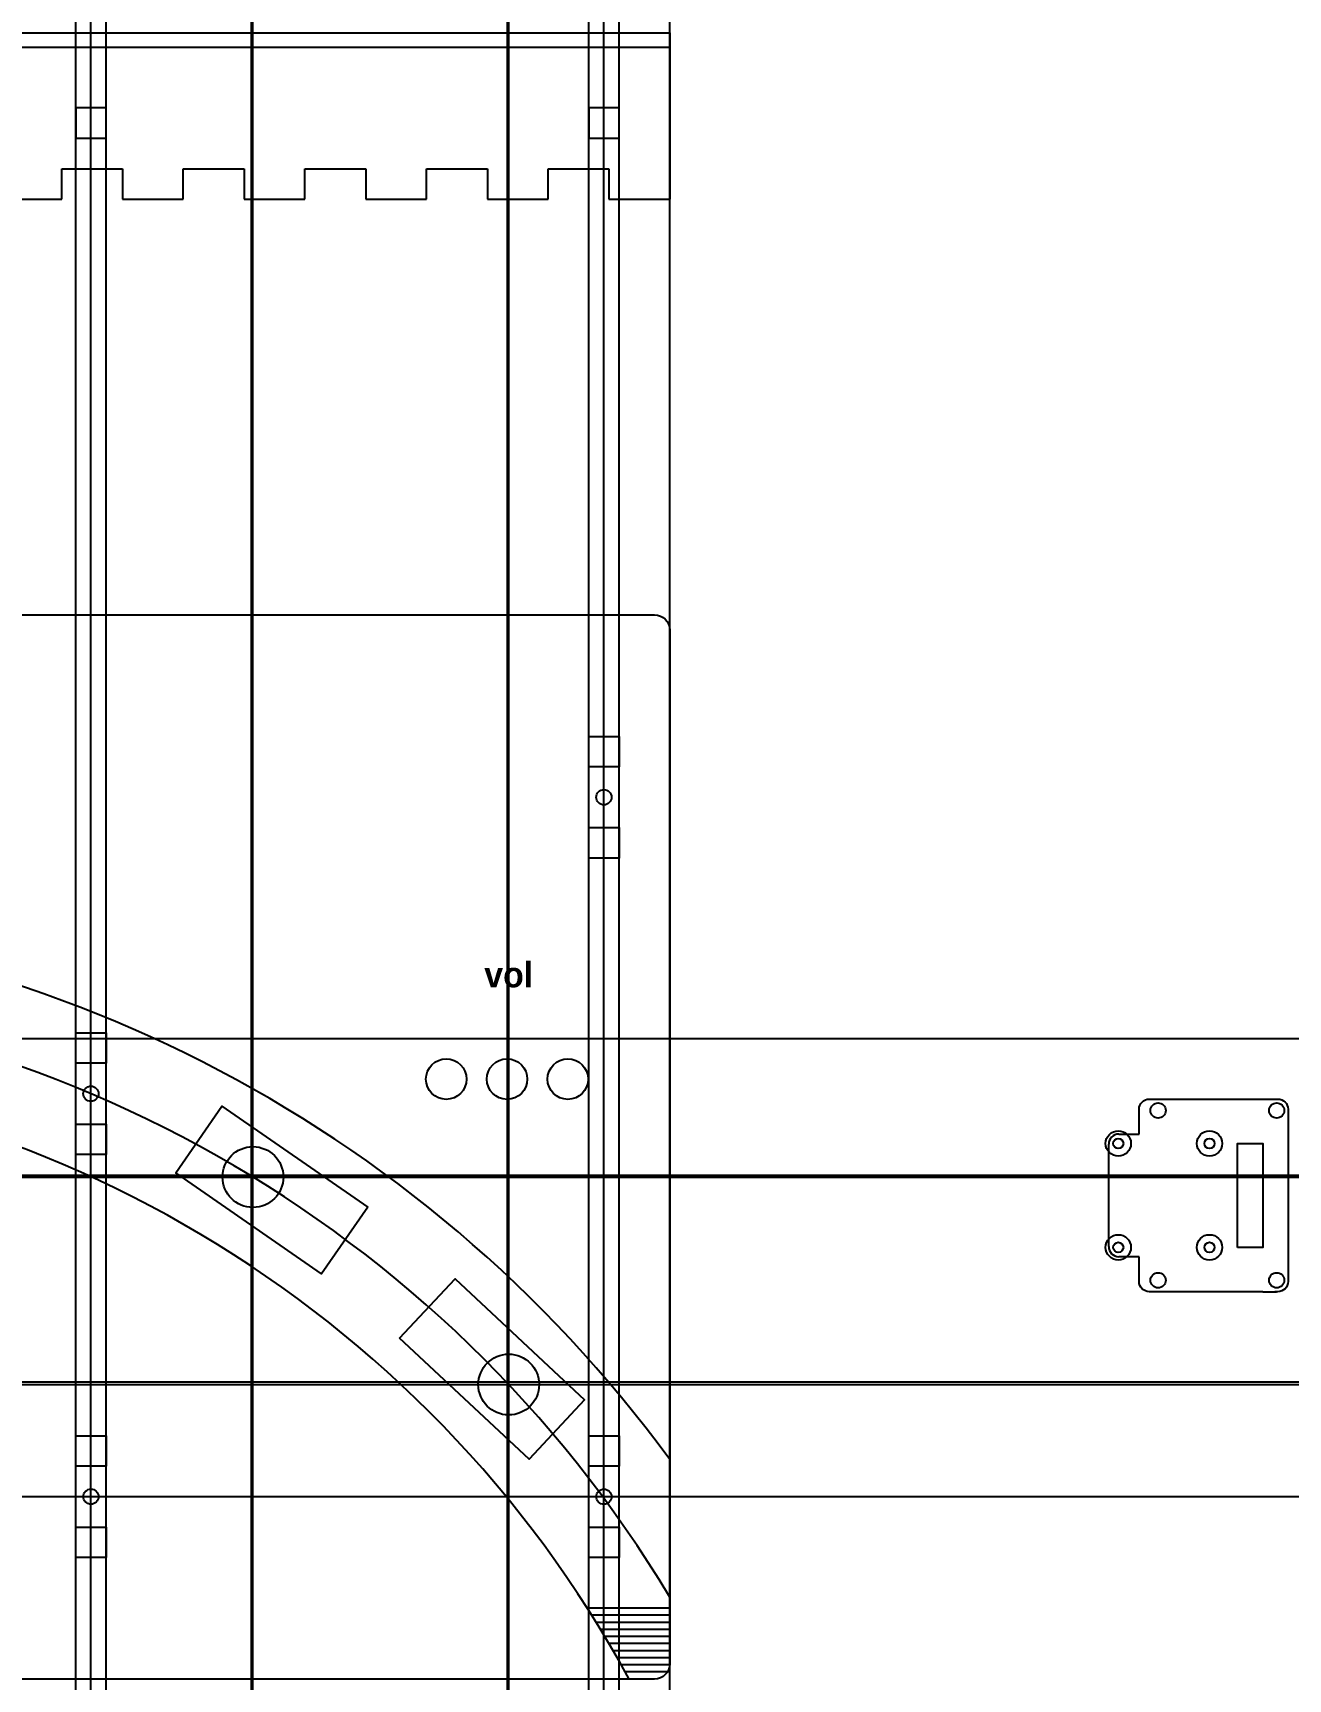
# Model space of a CAD drawing. Header units: millimetres. Extents: x -118 to 978, y -2247 to 617.
# Drawn here: x 729.8 to 977.5, y -39.6 to 285.2 of the extents above; entities that cross this region are included whole.
import ezdxf
from ezdxf.enums import TextEntityAlignment as Align

# ---------------------------------------------------------------- set-up
doc = ezdxf.new("R2010")
doc.units = ezdxf.units.MM
doc.layers.add('Holes', color=1, linetype='Continuous', plot=False)
doc.layers.add('TabGuides', color=3, linetype='Continuous')
doc.layers.add('text', color=5, linetype='Continuous')
doc.styles.get("Standard").update_dxf_attribs({"font": 'FreeSansBold.ttf'})

# ---------------------------------------------------------------- blocks, each defined once
blk = doc.blocks.new('footswitch')
blk.add_lwpolyline([(-22, -8), (-22, 8), (13, 8), (13, -8)], close=True)
blk.add_circle((0, 0), 6)
blk = doc.blocks.new('Square hole unit')
for points in [[(-3, 6), (-3, 12), (3, 12), (3, 6)], [(-3, -12), (-3, -6), (3, -6), (3, -12)]]:
    blk.add_lwpolyline(points, close=True)
blk.add_circle((0, 0), 1.5)
blk = doc.blocks.new('SD Support')
for p, q in [((24.4, 31.1), (27.1, 31.1)), ((-4, 24.2), (0, 24.2)), ((-6, 2), (-6, 22.2)), ((-6, 2), (-6, 22.2)), ((0, 0), (-4, 0)), ((24.4, -6.9), (27.1, -6.9))]:
    blk.add_line(p, q)
for points in [[(0, 24.2), (0, 29.1, -0.414214), (2, 31.1), (24.4, 31.1)], [(26.8, 31.1), (27.4, 31.1, -0.414214), (29.4, 29.1), (29.4, -4.9, -0.414214), (27.4, -6.9), (26.8, -6.9)], [(24.4, -6.9), (2, -6.9, -0.414214), (0, -4.9), (0, 0)]]:
    blk.add_lwpolyline(points, format="xyb")
for centre, start, end in [((-4, 22.2), 90, 180), ((-4, 2), 180, 270)]:
    blk.add_arc(centre, 2, start, end)
at = {"layer": 'Holes'}
blk.add_lwpolyline([(19.4, 1.85), (19.4, 22.35), (24.4, 22.35), (24.4, 1.85)], close=True, dxfattribs=at)
for centre, radius in [((3.75, 28.85), 1.5), ((27.15, 28.85), 1.5), ((-4.1, 22.35), 1), ((13.9, 22.35), 1), ((-4.1, 1.85), 1), ((13.9, 1.85), 1), ((3.75, -4.65), 1.5), ((27.15, -4.65), 1.5)]:
    blk.add_circle(centre, radius, dxfattribs=at)
at = {"layer": 'TabGuides'}
for centre in [(-4.1, 22.35), (13.9, 22.35), (-4.1, 1.85), (13.9, 1.85)]:
    blk.add_circle(centre, 2.5, dxfattribs=at)
blk = doc.blocks.new('Front Panel')
for p, q in [((211.5, 0), (420, 0)), ((211.5, 0), (420, 0)), ((211.5, 0), (420, 0)), ((211.5, 0), (420, 0)), ((211.5, 0), (420, 0)), ((211.5, 0), (420, 0)), ((211.5, 0), (420, 0)), ((211.5, 0), (420, 0)), ((211.5, 0), (420, 0)), ((211.5, 0), (420, 0)), ((211.5, 0), (420, 0)), ((211.5, 0), (420, 0)), ((211.5, 0), (420, 0)), ((211.5, 0), (420, 0)), ((211.5, 0), (420, 0)), ((211.5, 0), (420, 0)), ((211.5, 0), (420, 0)), ((211.5, 0), (420, 0)), ((211.5, 0), (420, 0)), ((211.5, 0), (420, 0)), ((211.5, 0), (420, 0)), ((211.5, 0), (420, 0)), ((211.5, 0), (420, 0)), ((211.5, 0), (420, 0)), ((211.5, 0), (420, 0)), ((211.5, 0), (420, 0)), ((211.5, 0), (420, 0)), ((211.5, 0), (420, 0)), ((211.5, 0), (420, 0)), ((211.5, 0), (420, 0)), ((420, 0), (420, -32.798)), ((420, 0), (420, -32.798)), ((420, 0), (420, -32.798)), ((420, 0), (420, -32.798)), ((420, 0), (420, -32.798)), ((420, 0), (420, -32.798)), ((420, 0), (420, -32.798)), ((420, 0), (420, -32.798)), ((300, -32.798), (300, -26.798)), ((300, -26.798), (312, -26.798)), ((300, -32.798), (300, -26.798)), ((300, -26.798), (312, -26.798)), ((300, -32.798), (300, -26.798)), ((300, -26.798), (312, -26.798)), ((300, -32.798), (300, -26.798)), ((300, -26.798), (312, -26.798)), ((300, -32.798), (300, -26.798)), ((300, -26.798), (312, -26.798)), ((300, -32.798), (300, -26.798)), ((300, -26.798), (312, -26.798)), ((300, -32.798), (300, -26.798)), ((300, -26.798), (312, -26.798)), ((300, -32.798), (300, -26.798)), ((300, -26.798), (312, -26.798)), ((300, -32.798), (300, -26.798)), ((300, -26.798), (312, -26.798)), ((300, -32.798), (300, -26.798)), ((300, -26.798), (312, -26.798)), ((300, -32.798), (300, -26.798)), ((300, -26.798), (312, -26.798)), ((300, -32.798), (300, -26.798)), ((300, -26.798), (312, -26.798)), ((300, -32.798), (300, -26.798)), ((300, -26.798), (312, -26.798)), ((300, -32.798), (300, -26.798)), ((300, -26.798), (312, -26.798)), ((300, -32.798), (300, -26.798)), ((300, -26.798), (312, -26.798)), ((300, -32.798), (300, -26.798)), ((300, -26.798), (312, -26.798)), ((300, -32.798), (300, -26.798)), ((300, -26.798), (312, -26.798)), ((300, -32.798), (300, -26.798)), ((300, -26.798), (312, -26.798)), ((300, -32.798), (300, -26.798)), ((300, -26.798), (312, -26.798)), ((300, -32.798), (300, -26.798)), ((300, -26.798), (312, -26.798)), ((300, -32.798), (300, -26.798)), ((300, -26.798), (312, -26.798)), ((300, -32.798), (300, -26.798)), ((300, -26.798), (312, -26.798)), ((300, -32.798), (300, -26.798)), ((300, -26.798), (312, -26.798)), ((300, -32.798), (300, -26.798)), ((300, -26.798), (312, -26.798)), ((300, -32.798), (300, -26.798)), ((300, -26.798), (312, -26.798)), ((300, -32.798), (300, -26.798)), ((300, -26.798), (312, -26.798)), ((300, -32.798), (300, -26.798)), ((300, -26.798), (312, -26.798)), ((300, -32.798), (300, -26.798)), ((300, -26.798), (312, -26.798)), ((300, -32.798), (300, -26.798)), ((300, -26.798), (312, -26.798)), ((300, -32.798), (300, -26.798)), ((300, -26.798), (312, -26.798)), ((312, -26.798), (312, -32.798)), ((312, -26.798), (312, -32.798)), ((312, -26.798), (312, -32.798)), ((312, -26.798), (312, -32.798)), ((312, -26.798), (312, -32.798)), ((312, -26.798), (312, -32.798)), ((312, -26.798), (312, -32.798)), ((312, -26.798), (312, -32.798)), ((312, -26.798), (312, -32.798)), ((312, -26.798), (312, -32.798)), ((312, -26.798), (312, -32.798)), ((312, -26.798), (312, -32.798)), ((312, -26.798), (312, -32.798)), ((312, -26.798), (312, -32.798)), ((312, -26.798), (312, -32.798)), ((312, -26.798), (312, -32.798)), ((312, -26.798), (312, -32.798)), ((312, -26.798), (312, -32.798)), ((312, -26.798), (312, -32.798)), ((312, -26.798), (312, -32.798)), ((312, -26.798), (312, -32.798)), ((312, -26.798), (312, -32.798)), ((312, -26.798), (312, -32.798)), ((312, -26.798), (312, -32.798)), ((312, -26.798), (312, -32.798)), ((312, -26.798), (312, -32.798)), ((312, -26.798), (312, -32.798)), ((312, -26.798), (312, -32.798)), ((312, -26.798), (312, -32.798)), ((312, -26.798), (312, -32.798)), ((324, -32.798), (324, -26.798)), ((324, -26.798), (336, -26.798)), ((324, -32.798), (324, -26.798)), ((324, -26.798), (336, -26.798)), ((324, -32.798), (324, -26.798)), ((324, -26.798), (336, -26.798)), ((324, -32.798), (324, -26.798)), ((324, -26.798), (336, -26.798)), ((324, -32.798), (324, -26.798)), ((324, -26.798), (336, -26.798)), ((324, -32.798), (324, -26.798)), ((324, -26.798), (336, -26.798)), ((324, -32.798), (324, -26.798)), ((324, -26.798), (336, -26.798)), ((324, -32.798), (324, -26.798)), ((324, -26.798), (336, -26.798)), ((324, -32.798), (324, -26.798)), ((324, -26.798), (336, -26.798)), ((324, -32.798), (324, -26.798)), ((324, -26.798), (336, -26.798)), ((324, -32.798), (324, -26.798)), ((324, -26.798), (336, -26.798)), ((324, -32.798), (324, -26.798)), ((324, -26.798), (336, -26.798)), ((324, -32.798), (324, -26.798)), ((324, -26.798), (336, -26.798)), ((324, -32.798), (324, -26.798)), ((324, -26.798), (336, -26.798)), ((324, -32.798), (324, -26.798)), ((324, -26.798), (336, -26.798)), ((324, -32.798), (324, -26.798)), ((324, -26.798), (336, -26.798)), ((324, -32.798), (324, -26.798)), ((324, -26.798), (336, -26.798)), ((324, -32.798), (324, -26.798)), ((324, -26.798), (336, -26.798)), ((324, -32.798), (324, -26.798)), ((324, -26.798), (336, -26.798)), ((324, -32.798), (324, -26.798)), ((324, -26.798), (336, -26.798)), ((324, -32.798), (324, -26.798)), ((324, -26.798), (336, -26.798)), ((324, -32.798), (324, -26.798)), ((324, -26.798), (336, -26.798)), ((324, -32.798), (324, -26.798)), ((324, -26.798), (336, -26.798)), ((324, -32.798), (324, -26.798)), ((324, -26.798), (336, -26.798)), ((324, -32.798), (324, -26.798)), ((324, -26.798), (336, -26.798)), ((324, -32.798), (324, -26.798)), ((324, -26.798), (336, -26.798)), ((324, -32.798), (324, -26.798)), ((324, -26.798), (336, -26.798)), ((324, -32.798), (324, -26.798)), ((324, -26.798), (336, -26.798)), ((324, -32.798), (324, -26.798)), ((324, -26.798), (336, -26.798)), ((324, -32.798), (324, -26.798)), ((324, -26.798), (336, -26.798)), ((336, -26.798), (336, -32.798)), ((336, -26.798), (336, -32.798)), ((336, -26.798), (336, -32.798)), ((336, -26.798), (336, -32.798)), ((336, -26.798), (336, -32.798)), ((336, -26.798), (336, -32.798)), ((336, -26.798), (336, -32.798)), ((336, -26.798), (336, -32.798)), ((336, -26.798), (336, -32.798)), ((336, -26.798), (336, -32.798)), ((336, -26.798), (336, -32.798)), ((336, -26.798), (336, -32.798)), ((336, -26.798), (336, -32.798)), ((336, -26.798), (336, -32.798)), ((336, -26.798), (336, -32.798)), ((336, -26.798), (336, -32.798)), ((336, -26.798), (336, -32.798)), ((336, -26.798), (336, -32.798)), ((336, -26.798), (336, -32.798)), ((336, -26.798), (336, -32.798)), ((336, -26.798), (336, -32.798)), ((336, -26.798), (336, -32.798)), ((336, -26.798), (336, -32.798)), ((336, -26.798), (336, -32.798)), ((336, -26.798), (336, -32.798)), ((336, -26.798), (336, -32.798)), ((336, -26.798), (336, -32.798)), ((336, -26.798), (336, -32.798)), ((336, -26.798), (336, -32.798)), ((336, -26.798), (336, -32.798)), ((348, -32.798), (348, -26.798)), ((348, -26.798), (360, -26.798)), ((348, -32.798), (348, -26.798)), ((348, -26.798), (360, -26.798)), ((348, -32.798), (348, -26.798)), ((348, -26.798), (360, -26.798)), ((348, -32.798), (348, -26.798)), ((348, -26.798), (360, -26.798)), ((348, -32.798), (348, -26.798)), ((348, -26.798), (360, -26.798)), ((348, -32.798), (348, -26.798)), ((348, -26.798), (360, -26.798)), ((348, -32.798), (348, -26.798)), ((348, -26.798), (360, -26.798)), ((348, -32.798), (348, -26.798)), ((348, -26.798), (360, -26.798)), ((348, -32.798), (348, -26.798)), ((348, -26.798), (360, -26.798)), ((348, -32.798), (348, -26.798)), ((348, -26.798), (360, -26.798)), ((348, -32.798), (348, -26.798)), ((348, -26.798), (360, -26.798)), ((348, -32.798), (348, -26.798)), ((348, -26.798), (360, -26.798)), ((348, -32.798), (348, -26.798)), ((348, -26.798), (360, -26.798)), ((348, -32.798), (348, -26.798)), ((348, -26.798), (360, -26.798)), ((348, -32.798), (348, -26.798)), ((348, -26.798), (360, -26.798)), ((348, -32.798), (348, -26.798)), ((348, -26.798), (360, -26.798)), ((348, -32.798), (348, -26.798)), ((348, -26.798), (360, -26.798)), ((348, -32.798), (348, -26.798)), ((348, -26.798), (360, -26.798)), ((348, -32.798), (348, -26.798)), ((348, -26.798), (360, -26.798)), ((348, -32.798), (348, -26.798)), ((348, -26.798), (360, -26.798)), ((348, -32.798), (348, -26.798)), ((348, -26.798), (360, -26.798)), ((348, -32.798), (348, -26.798)), ((348, -26.798), (360, -26.798)), ((348, -32.798), (348, -26.798)), ((348, -26.798), (360, -26.798)), ((348, -32.798), (348, -26.798)), ((348, -26.798), (360, -26.798)), ((348, -32.798), (348, -26.798)), ((348, -26.798), (360, -26.798)), ((348, -32.798), (348, -26.798)), ((348, -26.798), (360, -26.798)), ((348, -32.798), (348, -26.798)), ((348, -26.798), (360, -26.798)), ((348, -32.798), (348, -26.798)), ((348, -26.798), (360, -26.798)), ((348, -32.798), (348, -26.798)), ((348, -26.798), (360, -26.798)), ((348, -32.798), (348, -26.798)), ((348, -26.798), (360, -26.798)), ((360, -26.798), (360, -32.798)), ((360, -26.798), (360, -32.798)), ((360, -26.798), (360, -32.798)), ((360, -26.798), (360, -32.798)), ((360, -26.798), (360, -32.798)), ((360, -26.798), (360, -32.798)), ((360, -26.798), (360, -32.798)), ((360, -26.798), (360, -32.798)), ((360, -26.798), (360, -32.798)), ((360, -26.798), (360, -32.798)), ((360, -26.798), (360, -32.798)), ((360, -26.798), (360, -32.798)), ((360, -26.798), (360, -32.798)), ((360, -26.798), (360, -32.798)), ((360, -26.798), (360, -32.798)), ((360, -26.798), (360, -32.798)), ((360, -26.798), (360, -32.798)), ((360, -26.798), (360, -32.798)), ((360, -26.798), (360, -32.798)), ((360, -26.798), (360, -32.798)), ((360, -26.798), (360, -32.798)), ((360, -26.798), (360, -32.798)), ((360, -26.798), (360, -32.798)), ((360, -26.798), (360, -32.798)), ((360, -26.798), (360, -32.798)), ((360, -26.798), (360, -32.798)), ((360, -26.798), (360, -32.798)), ((360, -26.798), (360, -32.798)), ((360, -26.798), (360, -32.798)), ((360, -26.798), (360, -32.798)), ((372, -32.798), (372, -26.798)), ((372, -26.798), (384, -26.798)), ((372, -32.798), (372, -26.798)), ((372, -26.798), (384, -26.798)), ((372, -32.798), (372, -26.798)), ((372, -26.798), (384, -26.798)), ((372, -32.798), (372, -26.798)), ((372, -26.798), (384, -26.798)), ((372, -32.798), (372, -26.798)), ((372, -26.798), (384, -26.798)), ((372, -32.798), (372, -26.798)), ((372, -26.798), (384, -26.798)), ((372, -32.798), (372, -26.798)), ((372, -26.798), (384, -26.798)), ((372, -32.798), (372, -26.798)), ((372, -26.798), (384, -26.798)), ((372, -32.798), (372, -26.798)), ((372, -26.798), (384, -26.798)), ((372, -32.798), (372, -26.798)), ((372, -26.798), (384, -26.798)), ((372, -32.798), (372, -26.798)), ((372, -26.798), (384, -26.798)), ((372, -32.798), (372, -26.798)), ((372, -26.798), (384, -26.798)), ((372, -32.798), (372, -26.798)), ((372, -26.798), (384, -26.798)), ((372, -32.798), (372, -26.798)), ((372, -26.798), (384, -26.798)), ((372, -32.798), (372, -26.798)), ((372, -26.798), (384, -26.798)), ((372, -32.798), (372, -26.798)), ((372, -26.798), (384, -26.798)), ((372, -32.798), (372, -26.798)), ((372, -26.798), (384, -26.798)), ((372, -32.798), (372, -26.798)), ((372, -26.798), (384, -26.798)), ((372, -32.798), (372, -26.798)), ((372, -26.798), (384, -26.798)), ((372, -32.798), (372, -26.798)), ((372, -26.798), (384, -26.798)), ((372, -32.798), (372, -26.798)), ((372, -26.798), (384, -26.798)), ((372, -32.798), (372, -26.798)), ((372, -26.798), (384, -26.798)), ((372, -32.798), (372, -26.798)), ((372, -26.798), (384, -26.798)), ((372, -32.798), (372, -26.798)), ((372, -26.798), (384, -26.798)), ((372, -32.798), (372, -26.798)), ((372, -26.798), (384, -26.798)), ((372, -32.798), (372, -26.798)), ((372, -26.798), (384, -26.798)), ((372, -32.798), (372, -26.798)), ((372, -26.798), (384, -26.798)), ((372, -32.798), (372, -26.798)), ((372, -26.798), (384, -26.798)), ((372, -32.798), (372, -26.798)), ((372, -26.798), (384, -26.798)), ((372, -32.798), (372, -26.798)), ((372, -26.798), (384, -26.798)), ((384, -26.798), (384, -32.798)), ((384, -26.798), (384, -32.798)), ((384, -26.798), (384, -32.798)), ((384, -26.798), (384, -32.798)), ((384, -26.798), (384, -32.798)), ((384, -26.798), (384, -32.798)), ((384, -26.798), (384, -32.798)), ((384, -26.798), (384, -32.798)), ((384, -26.798), (384, -32.798)), ((384, -26.798), (384, -32.798)), ((384, -26.798), (384, -32.798)), ((384, -26.798), (384, -32.798)), ((384, -26.798), (384, -32.798)), ((384, -26.798), (384, -32.798)), ((384, -26.798), (384, -32.798)), ((384, -26.798), (384, -32.798)), ((384, -26.798), (384, -32.798)), ((384, -26.798), (384, -32.798)), ((384, -26.798), (384, -32.798)), ((384, -26.798), (384, -32.798)), ((384, -26.798), (384, -32.798)), ((384, -26.798), (384, -32.798)), ((384, -26.798), (384, -32.798)), ((384, -26.798), (384, -32.798)), ((384, -26.798), (384, -32.798)), ((384, -26.798), (384, -32.798)), ((384, -26.798), (384, -32.798)), ((384, -26.798), (384, -32.798)), ((384, -26.798), (384, -32.798)), ((384, -26.798), (384, -32.798)), ((396, -32.798), (396, -26.798)), ((396, -26.798), (408, -26.798)), ((396, -32.798), (396, -26.798)), ((396, -26.798), (408, -26.798)), ((396, -32.798), (396, -26.798)), ((396, -26.798), (408, -26.798)), ((396, -32.798), (396, -26.798)), ((396, -26.798), (408, -26.798)), ((396, -32.798), (396, -26.798)), ((396, -26.798), (408, -26.798)), ((396, -32.798), (396, -26.798)), ((396, -26.798), (408, -26.798)), ((396, -32.798), (396, -26.798)), ((396, -26.798), (408, -26.798)), ((396, -32.798), (396, -26.798)), ((396, -26.798), (408, -26.798)), ((396, -32.798), (396, -26.798)), ((396, -26.798), (408, -26.798)), ((396, -32.798), (396, -26.798)), ((396, -26.798), (408, -26.798)), ((396, -32.798), (396, -26.798)), ((396, -26.798), (408, -26.798)), ((396, -32.798), (396, -26.798)), ((396, -26.798), (408, -26.798)), ((396, -32.798), (396, -26.798)), ((396, -26.798), (408, -26.798)), ((396, -32.798), (396, -26.798)), ((396, -26.798), (408, -26.798)), ((396, -32.798), (396, -26.798)), ((396, -26.798), (408, -26.798)), ((396, -32.798), (396, -26.798)), ((396, -26.798), (408, -26.798)), ((396, -32.798), (396, -26.798)), ((396, -26.798), (408, -26.798)), ((396, -32.798), (396, -26.798)), ((396, -26.798), (408, -26.798)), ((396, -32.798), (396, -26.798)), ((396, -26.798), (408, -26.798)), ((396, -32.798), (396, -26.798)), ((396, -26.798), (408, -26.798)), ((396, -32.798), (396, -26.798)), ((396, -26.798), (408, -26.798)), ((396, -32.798), (396, -26.798)), ((396, -26.798), (408, -26.798)), ((396, -32.798), (396, -26.798)), ((396, -26.798), (408, -26.798)), ((396, -32.798), (396, -26.798)), ((396, -26.798), (408, -26.798)), ((396, -32.798), (396, -26.798)), ((396, -26.798), (408, -26.798)), ((396, -32.798), (396, -26.798)), ((396, -26.798), (408, -26.798)), ((396, -32.798), (396, -26.798)), ((396, -26.798), (408, -26.798)), ((396, -32.798), (396, -26.798)), ((396, -26.798), (408, -26.798)), ((396, -32.798), (396, -26.798)), ((396, -26.798), (408, -26.798)), ((396, -32.798), (396, -26.798)), ((396, -26.798), (408, -26.798)), ((408, -26.798), (408, -32.798)), ((408, -26.798), (408, -32.798)), ((408, -26.798), (408, -32.798)), ((408, -26.798), (408, -32.798)), ((408, -26.798), (408, -32.798)), ((408, -26.798), (408, -32.798)), ((408, -26.798), (408, -32.798)), ((408, -26.798), (408, -32.798)), ((408, -26.798), (408, -32.798)), ((408, -26.798), (408, -32.798)), ((408, -26.798), (408, -32.798)), ((408, -26.798), (408, -32.798)), ((408, -26.798), (408, -32.798)), ((408, -26.798), (408, -32.798)), ((408, -26.798), (408, -32.798)), ((408, -26.798), (408, -32.798)), ((408, -26.798), (408, -32.798)), ((408, -26.798), (408, -32.798)), ((408, -26.798), (408, -32.798)), ((408, -26.798), (408, -32.798)), ((408, -26.798), (408, -32.798)), ((408, -26.798), (408, -32.798)), ((408, -26.798), (408, -32.798)), ((408, -26.798), (408, -32.798)), ((408, -26.798), (408, -32.798)), ((408, -26.798), (408, -32.798)), ((408, -26.798), (408, -32.798)), ((408, -26.798), (408, -32.798)), ((408, -26.798), (408, -32.798)), ((408, -26.798), (408, -32.798)), ((288, -32.798), (300, -32.798)), ((288, -32.798), (300, -32.798)), ((288, -32.798), (300, -32.798)), ((288, -32.798), (300, -32.798)), ((288, -32.798), (300, -32.798)), ((288, -32.798), (300, -32.798)), ((288, -32.798), (300, -32.798)), ((288, -32.798), (300, -32.798)), ((288, -32.798), (300, -32.798)), ((288, -32.798), (300, -32.798)), ((288, -32.798), (300, -32.798)), ((288, -32.798), (300, -32.798)), ((288, -32.798), (300, -32.798)), ((288, -32.798), (300, -32.798)), ((288, -32.798), (300, -32.798)), ((288, -32.798), (300, -32.798)), ((288, -32.798), (300, -32.798)), ((288, -32.798), (300, -32.798)), ((288, -32.798), (300, -32.798)), ((288, -32.798), (300, -32.798)), ((288, -32.798), (300, -32.798)), ((288, -32.798), (300, -32.798)), ((288, -32.798), (300, -32.798)), ((288, -32.798), (300, -32.798)), ((288, -32.798), (300, -32.798)), ((288, -32.798), (300, -32.798)), ((288, -32.798), (300, -32.798)), ((288, -32.798), (300, -32.798)), ((288, -32.798), (300, -32.798)), ((288, -32.798), (300, -32.798)), ((312, -32.798), (324, -32.798)), ((312, -32.798), (324, -32.798)), ((312, -32.798), (324, -32.798)), ((312, -32.798), (324, -32.798)), ((312, -32.798), (324, -32.798)), ((312, -32.798), (324, -32.798)), ((312, -32.798), (324, -32.798)), ((312, -32.798), (324, -32.798)), ((312, -32.798), (324, -32.798)), ((312, -32.798), (324, -32.798)), ((312, -32.798), (324, -32.798)), ((312, -32.798), (324, -32.798)), ((312, -32.798), (324, -32.798)), ((312, -32.798), (324, -32.798)), ((312, -32.798), (324, -32.798)), ((312, -32.798), (324, -32.798)), ((312, -32.798), (324, -32.798)), ((312, -32.798), (324, -32.798)), ((312, -32.798), (324, -32.798)), ((312, -32.798), (324, -32.798)), ((312, -32.798), (324, -32.798)), ((312, -32.798), (324, -32.798)), ((312, -32.798), (324, -32.798)), ((312, -32.798), (324, -32.798)), ((312, -32.798), (324, -32.798)), ((312, -32.798), (324, -32.798)), ((312, -32.798), (324, -32.798)), ((312, -32.798), (324, -32.798)), ((312, -32.798), (324, -32.798)), ((312, -32.798), (324, -32.798)), ((336, -32.798), (348, -32.798)), ((336, -32.798), (348, -32.798)), ((336, -32.798), (348, -32.798)), ((336, -32.798), (348, -32.798)), ((336, -32.798), (348, -32.798)), ((336, -32.798), (348, -32.798)), ((336, -32.798), (348, -32.798)), ((336, -32.798), (348, -32.798)), ((336, -32.798), (348, -32.798)), ((336, -32.798), (348, -32.798)), ((336, -32.798), (348, -32.798)), ((336, -32.798), (348, -32.798)), ((336, -32.798), (348, -32.798)), ((336, -32.798), (348, -32.798)), ((336, -32.798), (348, -32.798)), ((336, -32.798), (348, -32.798)), ((336, -32.798), (348, -32.798)), ((336, -32.798), (348, -32.798)), ((336, -32.798), (348, -32.798)), ((336, -32.798), (348, -32.798)), ((336, -32.798), (348, -32.798)), ((336, -32.798), (348, -32.798)), ((336, -32.798), (348, -32.798)), ((336, -32.798), (348, -32.798)), ((336, -32.798), (348, -32.798)), ((336, -32.798), (348, -32.798)), ((336, -32.798), (348, -32.798)), ((336, -32.798), (348, -32.798)), ((336, -32.798), (348, -32.798)), ((336, -32.798), (348, -32.798)), ((360, -32.798), (372, -32.798)), ((360, -32.798), (372, -32.798)), ((360, -32.798), (372, -32.798)), ((360, -32.798), (372, -32.798)), ((360, -32.798), (372, -32.798)), ((360, -32.798), (372, -32.798)), ((360, -32.798), (372, -32.798)), ((360, -32.798), (372, -32.798)), ((360, -32.798), (372, -32.798)), ((360, -32.798), (372, -32.798)), ((360, -32.798), (372, -32.798)), ((360, -32.798), (372, -32.798)), ((360, -32.798), (372, -32.798)), ((360, -32.798), (372, -32.798)), ((360, -32.798), (372, -32.798)), ((360, -32.798), (372, -32.798)), ((360, -32.798), (372, -32.798)), ((360, -32.798), (372, -32.798)), ((360, -32.798), (372, -32.798)), ((360, -32.798), (372, -32.798)), ((360, -32.798), (372, -32.798)), ((360, -32.798), (372, -32.798)), ((360, -32.798), (372, -32.798)), ((360, -32.798), (372, -32.798)), ((360, -32.798), (372, -32.798)), ((360, -32.798), (372, -32.798)), ((360, -32.798), (372, -32.798)), ((360, -32.798), (372, -32.798)), ((360, -32.798), (372, -32.798)), ((360, -32.798), (372, -32.798)), ((384, -32.798), (396, -32.798)), ((384, -32.798), (396, -32.798)), ((384, -32.798), (396, -32.798)), ((384, -32.798), (396, -32.798)), ((384, -32.798), (396, -32.798)), ((384, -32.798), (396, -32.798)), ((384, -32.798), (396, -32.798)), ((384, -32.798), (396, -32.798)), ((384, -32.798), (396, -32.798)), ((384, -32.798), (396, -32.798)), ((384, -32.798), (396, -32.798)), ((384, -32.798), (396, -32.798)), ((384, -32.798), (396, -32.798)), ((384, -32.798), (396, -32.798)), ((384, -32.798), (396, -32.798)), ((384, -32.798), (396, -32.798)), ((384, -32.798), (396, -32.798)), ((384, -32.798), (396, -32.798)), ((384, -32.798), (396, -32.798)), ((384, -32.798), (396, -32.798)), ((384, -32.798), (396, -32.798)), ((384, -32.798), (396, -32.798)), ((384, -32.798), (396, -32.798)), ((384, -32.798), (396, -32.798)), ((384, -32.798), (396, -32.798)), ((384, -32.798), (396, -32.798)), ((384, -32.798), (396, -32.798)), ((384, -32.798), (396, -32.798)), ((384, -32.798), (396, -32.798)), ((384, -32.798), (396, -32.798)), ((408, -32.798), (420, -32.798)), ((408, -32.798), (420, -32.798)), ((408, -32.798), (420, -32.798)), ((408, -32.798), (420, -32.798)), ((408, -32.798), (420, -32.798)), ((408, -32.798), (420, -32.798)), ((408, -32.798), (420, -32.798)), ((408, -32.798), (420, -32.798)), ((408, -32.798), (420, -32.798)), ((408, -32.798), (420, -32.798)), ((408, -32.798), (420, -32.798)), ((408, -32.798), (420, -32.798)), ((408, -32.798), (420, -32.798)), ((408, -32.798), (420, -32.798)), ((408, -32.798), (420, -32.798)), ((408, -32.798), (420, -32.798)), ((408, -32.798), (420, -32.798)), ((408, -32.798), (420, -32.798)), ((408, -32.798), (420, -32.798)), ((408, -32.798), (420, -32.798)), ((408, -32.798), (420, -32.798)), ((408, -32.798), (420, -32.798)), ((408, -32.798), (420, -32.798)), ((408, -32.798), (420, -32.798)), ((408, -32.798), (420, -32.798)), ((408, -32.798), (420, -32.798)), ((408, -32.798), (420, -32.798)), ((408, -32.798), (420, -32.798)), ((408, -32.798), (420, -32.798)), ((408, -32.798), (420, -32.798))]:
    blk.add_line(p, q)
at = {"layer": 'Holes'}
for points in [[(308.7714, -20.798), (308.7714, -14.798), (302.7714, -14.798), (302.7714, -20.798)], [(410, -20.798), (410, -14.798), (404, -14.798), (404, -20.798)]]:
    blk.add_lwpolyline(points, close=True, dxfattribs=at)
at = {"layer": 'text'}
blk.add_line((0, -2.798), (420, -2.798), dxfattribs=at)
blk.add_line((0, -2.798), (420, -2.798), dxfattribs=at)
blk.add_line((0, -2.798), (420, -2.798), dxfattribs=at)
blk.add_line((0, -2.798), (420, -2.798), dxfattribs=at)
blk.add_line((0, -2.798), (420, -2.798), dxfattribs=at)
blk.add_line((0, -2.798), (420, -2.798), dxfattribs=at)
blk.add_line((0, -2.798), (420, -2.798), dxfattribs=at)
blk.add_line((0, -2.798), (420, -2.798), dxfattribs=at)
blk.add_line((0, -2.798), (420, -2.798), dxfattribs=at)
blk.add_line((0, -2.798), (420, -2.798), dxfattribs=at)
blk.add_line((0, -2.798), (420, -2.798), dxfattribs=at)
blk.add_line((0, -2.798), (420, -2.798), dxfattribs=at)
blk.add_line((0, -2.798), (420, -2.798), dxfattribs=at)
blk.add_line((0, -2.798), (420, -2.798), dxfattribs=at)
blk.add_line((0, -2.798), (420, -2.798), dxfattribs=at)
blk.add_line((0, -2.798), (420, -2.798), dxfattribs=at)
blk.add_line((0, -2.798), (420, -2.798), dxfattribs=at)
blk.add_line((0, -2.798), (420, -2.798), dxfattribs=at)
blk.add_line((0, -2.798), (420, -2.798), dxfattribs=at)
blk.add_line((0, -2.798), (420, -2.798), dxfattribs=at)
blk.add_line((0, -2.798), (420, -2.798), dxfattribs=at)
blk.add_line((0, -2.798), (420, -2.798), dxfattribs=at)
blk.add_line((0, -2.798), (420, -2.798), dxfattribs=at)
blk.add_line((0, -2.798), (420, -2.798), dxfattribs=at)
blk.add_line((0, -2.798), (420, -2.798), dxfattribs=at)
blk.add_line((0, -2.798), (420, -2.798), dxfattribs=at)
blk.add_line((0, -2.798), (420, -2.798), dxfattribs=at)
blk.add_line((0, -2.798), (420, -2.798), dxfattribs=at)
blk.add_line((0, -2.798), (420, -2.798), dxfattribs=at)
blk.add_line((0, -2.798), (420, -2.798), dxfattribs=at)

msp = doc.modelspace()

# ---------------------------------------------------------------- linework, layer by layer
for p, q in [((855.5074, -25.6503), (839.2249, -25.6503)), ((855.5074, -27.0493), (840.1132, -27.0493)), ((855.5074, -28.4483), (840.9875, -28.4483)), ((855.5074, -29.8473), (841.848, -29.8473)), ((855.5074, -31.2463), (842.6947, -31.2463)), ((855.5074, -32.6453), (843.528, -32.6453)), ((855.5074, -34.0443), (844.3479, -34.0443)), ((855.5074, -35.4433), (845.1547, -35.4433)), ((855.5005, -36.8423), (845.9484, -36.8423)), ((855.0444, -38.2413), (846.7293, -38.2413))]:
    msp.add_line(p, q)
msp.add_lwpolyline([(435.5074, -36.6403), (435.5074, 167.3597, -0.41421356), (438.5074, 170.3597), (852.5074, 170.3597, -0.41421356), (855.5074, 167.3597), (855.5074, -36.6403, -0.41421356), (852.5074, -39.6403), (438.5074, -39.6403, -0.41421356)], format="xyb", close=True)
for radius, start, end in [(260, 36.128927, 143.871073), (230, 28.571878, 151.428122)]:
    msp.add_arc((645.5074, -149.6403), radius, start, end)
at = {"layer": 'Holes'}
for centre in [(811.3958, 78.7501), (823.3958, 78.7501), (835.3958, 78.7501)]:
    msp.add_circle(centre, 4, dxfattribs=at)
at = {"layer": 'TabGuides'}
for p, direction in [((738.2788, 87.8654), (0, 1)), ((741.2788, -3.6403), (0, 1)), ((744.2788, 87.8654), (0, 1)), ((772.9745, -2157.9089), (0, 1)), ((773.2513, 59.4206), (0, 1)), ((823.4536, -2198.8582), (0, 1)), ((823.7305, 18.4712), (0, 1)), ((839.5074, 122.3697), (0, 1)), ((842.5074, -3.6503), (0, 1)), ((845.5074, 122.3697), (0, 1)), ((855.5074, 82.8176), (0, 1)), ((581.0818, 86.7372), (1, 0)), ((518.3901, 59.8022), (1, 0)), ((773.2513, 59.4206), (1, 0)), ((467.7885, 19.0042), (1, 0)), ((823.7305, 18.4712), (1, 0)), ((585.0705, -3.6403), (1, 0))]:
    msp.add_xline(p, direction, dxfattribs=at)
msp.add_arc((645.5074, -149.6403), 245, 31.002719, 148.997281, dxfattribs=at)

# ---------------------------------------------------------------- block references
for name, p in [('Front Panel', (435.5074, 285.1881)), ('SD Support', (948.1254, 43.7026))]:
    msp.add_blockref(name, p)
at = {"layer": 'Holes'}
for p in [(842.5074, 134.3697), (741.2788, 75.8654), (741.2788, -3.6403)]:
    msp.add_blockref('Square hole unit', p, dxfattribs=at)
for name, p, rotation in [('footswitch', (773.2513, 59.4206), 145.3265400603496), ('footswitch', (823.7305, 18.4712), 316.9130660732229), ('Square hole unit', (842.5074, -3.6503), 180)]:
    msp.add_blockref(name, p, dxfattribs=dict(at, rotation=rotation))

# ---------------------------------------------------------------- texts
at = {"layer": 'text'}
msp.add_text('vol', height=5, dxfattribs=at).set_placement((823.7305, 95.3597), align=Align.BOTTOM_CENTER)

doc.saveas('drawing.dxf')
